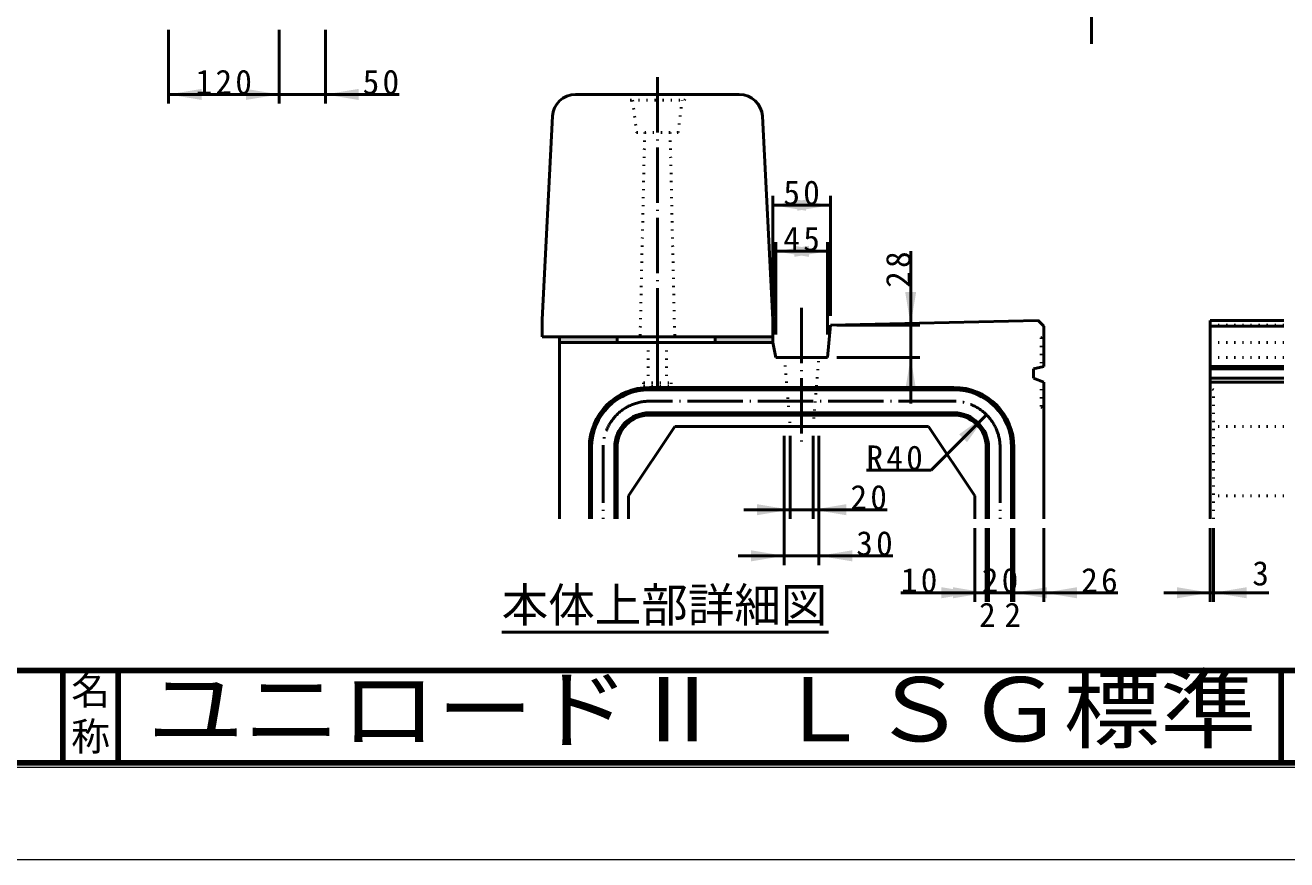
# Model space of a CAD drawing. Units: millimetres, scale not verified. Extents: x -2102 to 2102, y -1485 to 1485.
# Drawn here: x -323 to 1043, y -1485 to -581 of the extents above; entities that cross this region are included whole.
import ezdxf
from ezdxf.enums import TextEntityAlignment as Align

# ---------------------------------------------------------------- set-up
doc = ezdxf.new("R2010")
doc.units = ezdxf.units.MM
doc.header["$LTSCALE"] = 5
doc.linetypes.add('DOTTED', pattern=[1.75, 0.25, -1.5])
doc.linetypes.add('LONG_DASHED_DOTTED', pattern=[15.25, 12, -1.5, 0.25, -1.5])
doc.layers.add('0-0_V-nasSTD', color=7, linetype='Continuous', lineweight=35)
doc.layers.add('0-1_0', color=7, linetype='Continuous', lineweight=50)
doc.styles.add('ＭＳ ゴシック', font='')
doc.styles.get('ＭＳ ゴシック').set_extended_font_data('MS Gothic')

msp = doc.modelspace()

# ---------------------------------------------------------------- linework, layer by layer
at = {"layer": '0-0_V-nasSTD', "linetype": 'LONG_DASHED_DOTTED', "lineweight": 50}
msp.add_line((361.586, -636.874), (361.586, -936.874), dxfattribs=at)
at = {"layer": '0-0_V-nasSTD', "lineweight": 50}
for p, q in [((272.837, -655.624), (450.335, -655.624)), ((247.87, -679.343), (236.586, -899.374)), ((486.586, -899.374), (475.302, -679.343)), ((236.586, -899.374), (236.586, -918.124)), ((486.586, -899.374), (486.586, -918.124)), ((236.586, -918.124), (486.586, -918.124)), ((255.336, -918.124), (255.336, -924.374)), ((317.836, -918.124), (317.836, -924.374)), ((424.086, -918.124), (424.086, -924.374)), ((486.586, -918.124), (486.586, -924.374))]:
    msp.add_line(p, q, dxfattribs=at)
at = {"layer": '0-0_V-nasSTD', "linetype": 'DOTTED', "lineweight": 50}
for p, q in [((329.086, -655.624), (332.211, -661.874)), ((390.961, -661.874), (394.086, -655.624)), ((332.211, -661.874), (390.961, -661.874)), ((334.711, -661.874), (339.086, -696.874)), ((384.086, -696.874), (388.461, -661.874)), ((339.086, -696.874), (384.086, -696.874)), ((347.836, -696.874), (342.836, -918.124)), ((375.336, -696.874), (380.336, -918.124)), ((499.086, -940.624), (505.336, -1015.624)), ((530.336, -1015.624), (536.586, -940.624))]:
    msp.add_line(p, q, dxfattribs=at)
at = {"layer": '0-0_V-nasSTD', "lineweight": 100}
for p, q in [((-282.5, -1280), (-282.5, -1380)), ((-222.5, -1280), (-222.5, -1380)), ((1037.5, -1280), (1037.5, -1380)), ((-1997.5, -1380), (1997.5, -1380))]:
    msp.add_line(p, q, dxfattribs=at)
at = {"layer": '0-0_V-nasSTD', "lineweight": 18}
for points in [[(-2102.5, -1485), (-2102.5, 1485), (2102.5, 1485), (2102.5, -1485)], [(-2002.5, -1385), (-2002.5, 1385), (2002.5, 1385), (2002.5, -1385)]]:
    msp.add_lwpolyline(points, close=True, dxfattribs=at)
at = {"layer": '0-0_V-nasSTD', "lineweight": 50}
for centre, start, end in [((272.837, -680.624), 90, 177.06433), ((450.335, -680.624), 2.93567, 90)]:
    msp.add_arc(centre, 25, start, end, dxfattribs=at)
at = {"layer": '0-0_V-nasSTD'}
for points in [[(-168.15, -655.62), (-132.15, -661.62), (-132.15, -649.62)], [(-84.15, -661.62), (-84.15, -649.62), (-48.15, -655.62)], [(1.85, -655.62), (37.85, -661.62), (37.85, -649.62)], [(486.586, -775.624), (522.586, -781.624), (522.586, -769.624)], [(513.086, -781.624), (513.086, -769.624), (549.086, -775.624)], [(489.711, -825.624), (525.711, -831.624), (525.711, -819.624)], [(509.961, -831.624), (509.961, -819.624), (545.961, -825.624)], [(629.961, -869.624), (635.961, -905.624), (641.961, -869.624)], [(255.336, -924.374), (255.336, -918.124), (317.836, -918.124)], [(255.336, -924.374), (317.836, -924.374), (317.836, -918.124)], [(424.086, -924.374), (424.086, -918.124), (486.586, -918.124)], [(424.086, -924.374), (486.586, -924.374), (486.586, -918.124)], [(629.961, -976.624), (635.961, -940.624), (641.961, -976.624)], [(688.493, -1023.982), (696.978, -1032.467), (718.191, -1002.769)], [(469.336, -1111.624), (469.336, -1099.624), (505.336, -1105.624)], [(530.336, -1105.624), (566.336, -1111.624), (566.336, -1099.624)], [(463.086, -1161.624), (463.086, -1149.624), (499.086, -1155.624)], [(536.586, -1155.624), (572.586, -1161.624), (572.586, -1149.624)], [(669.336, -1201.624), (669.336, -1189.624), (705.336, -1195.624)], [(681.836, -1201.624), (681.836, -1189.624), (717.836, -1195.624)], [(747.836, -1195.624), (783.836, -1201.624), (783.836, -1189.624)], [(780.336, -1195.624), (816.336, -1201.624), (816.336, -1189.624)], [(924.336, -1201.624), (924.336, -1189.624), (960.336, -1195.624)], [(964.086, -1195.624), (1000.086, -1201.624), (1000.086, -1189.624)]]:
    msp.add_solid(points, dxfattribs=at)
at = {"layer": '0-1_0', "linetype": 'LONG_DASHED_DOTTED'}
for p, q in [((831.85, 121.38), (831.85, -600.62)), ((517.836, -886.874), (517.836, -1034.374)), ((361.586, -915.624), (361.586, -971.874)), ((682.836, -988.124), (352.836, -988.124)), ((302.836, -1038.124), (302.836, -1115.624)), ((732.836, -1038.124), (732.836, -1115.624))]:
    msp.add_line(p, q, dxfattribs=at)
at = {"layer": '0-1_0'}
for p, q in [((-168.15, -585.62), (-168.15, -665.62)), ((-48.15, -585.62), (-48.15, -665.62)), ((1.85, -585.62), (1.85, -665.62)), ((81.85, -655.62), (1.85, -655.62)), ((486.586, -895.624), (486.586, -765.624)), ((486.586, -895.624), (486.586, -765.624)), ((486.586, -775.624), (549.086, -775.624)), ((549.086, -895.624), (549.086, -765.624)), ((489.711, -915.624), (489.711, -815.624)), ((545.961, -915.624), (545.961, -815.624)), ((489.711, -825.624), (545.961, -825.624)), ((635.961, -825.624), (635.961, -905.624)), ((960.336, -1115.624), (960.336, -900.624)), ((960.336, -900.624), (1040.336, -900.624)), ((549.086, -905.624), (545.961, -940.624)), ((555.961, -905.624), (645.961, -905.624)), ((635.961, -940.624), (635.961, -905.624)), ((780.336, -950.605), (780.336, -906.874)), ((960.336, -906.874), (1040.336, -906.874)), ((255.336, -924.374), (486.586, -924.374)), ((255.336, -924.374), (255.336, -1115.624)), ((486.586, -924.374), (489.711, -940.624)), ((489.711, -940.624), (545.961, -940.624)), ((555.961, -940.624), (645.961, -940.624)), ((635.961, -990.624), (635.961, -940.624)), ((769.086, -953.124), (780.336, -950.605)), ((769.086, -963.124), (769.086, -953.124)), ((960.336, -950.605), (1040.336, -950.605)), ((960.336, -953.124), (1040.336, -953.124)), ((769.086, -963.124), (780.336, -967.322)), ((780.336, -967.322), (780.336, -1115.624)), ((960.336, -963.124), (1040.336, -963.124)), ((960.336, -967.322), (1040.336, -967.322)), ((682.836, -973.124), (352.836, -973.124)), ((682.836, -975.624), (352.836, -975.624)), ((682.836, -1000.624), (352.836, -1000.624)), ((682.836, -1003.124), (352.836, -1003.124)), ((658.087, -1062.873), (718.191, -1002.769)), ((380.336, -1015.624), (330.336, -1090.624)), ((380.336, -1015.624), (655.336, -1015.624)), ((655.336, -1015.624), (705.336, -1090.624)), ((287.836, -1038.124), (287.836, -1115.624)), ((290.336, -1038.124), (290.336, -1115.624)), ((315.336, -1038.124), (315.336, -1115.624)), ((317.836, -1038.124), (317.836, -1115.624)), ((499.086, -1025.624), (499.086, -1165.624)), ((505.336, -1025.624), (505.336, -1115.624)), ((530.336, -1025.624), (530.336, -1115.624)), ((536.586, -1025.624), (536.586, -1165.624)), ((717.836, -1115.624), (717.836, -1038.124)), ((720.336, -1038.124), (720.336, -1115.624)), ((745.336, -1038.124), (745.336, -1115.624)), ((747.836, -1115.624), (747.836, -1038.124)), ((658.087, -1062.873), (588.087, -1062.873)), ((330.336, -1090.624), (330.336, -1115.624)), ((705.336, -1090.624), (705.336, -1115.624)), ((455.336, -1105.624), (505.336, -1105.624)), ((505.336, -1105.624), (530.336, -1105.624)), ((610.336, -1105.624), (530.336, -1105.624)), ((705.336, -1125.624), (705.336, -1205.624)), ((717.836, -1125.624), (717.836, -1205.624)), ((720.336, -1125.624), (720.336, -1205.624)), ((745.336, -1125.624), (745.336, -1205.624)), ((747.836, -1125.624), (747.836, -1205.624)), ((780.336, -1125.624), (780.336, -1205.624)), ((960.336, -1125.624), (960.336, -1205.624)), ((964.086, -1125.624), (964.086, -1205.624)), ((449.086, -1155.624), (499.086, -1155.624)), ((499.086, -1155.624), (536.586, -1155.624)), ((616.586, -1155.624), (536.586, -1155.624)), ((625.336, -1195.624), (705.336, -1195.624)), ((705.336, -1195.624), (717.836, -1195.624)), ((860.336, -1195.624), (780.336, -1195.624)), ((910.336, -1195.624), (960.336, -1195.624)), ((960.336, -1195.624), (964.086, -1195.624)), ((1024.086, -1195.624), (964.086, -1195.624)), ((192.868, -1238.458), (546.877, -1238.458))]:
    msp.add_line(p, q, dxfattribs=at)
at = {"layer": '0-1_0', "linetype": 'DOTTED'}
for p, q in [((960.336, -905.624), (1040.336, -905.624)), ((351.586, -924.374), (351.586, -968.124)), ((371.586, -924.374), (371.586, -968.124)), ((777.461, -919.374), (780.336, -916.499)), ((777.461, -919.374), (777.461, -951.249)), ((960.336, -924.374), (1040.336, -924.374)), ((960.336, -940.624), (1040.336, -940.624)), ((346.586, -968.124), (376.586, -968.124)), ((346.586, -968.124), (346.586, -971.874)), ((376.586, -968.124), (376.586, -971.874)), ((346.586, -971.874), (376.586, -971.874)), ((964.086, -975.624), (960.336, -973.124)), ((964.086, -1115.624), (964.086, -975.624)), ((960.336, -1003.124), (964.086, -1000.624)), ((960.336, -1015.624), (1040.336, -1015.624)), ((960.336, -1090.624), (1040.336, -1090.624))]:
    msp.add_line(p, q, dxfattribs=at)
at = {"layer": '0-1_0', "lineweight": 100}
msp.add_line((-1997.5, -1280), (1997.5, -1280), dxfattribs=at)
at = {"layer": '0-1_0'}
for points in [[(-168.15, -655.62), (-48.15, -655.62), (1.85, -655.62)], [(549.086, -905.624), (774.086, -900.624), (780.336, -906.874)], [(717.836, -1195.624), (720.336, -1195.624), (745.336, -1195.624), (747.836, -1195.624), (780.336, -1195.624)]]:
    msp.add_lwpolyline(points, dxfattribs=at)
at = {"layer": '0-1_0', "linetype": 'DOTTED'}
msp.add_lwpolyline([(777.461, -966.249), (777.461, -994.374), (780.336, -997.249)], dxfattribs=at)
at = {"layer": '0-1_0'}
for centre, radius, start, end in [((352.836, -1038.124), 65, 90, 180), ((352.836, -1038.124), 62.5, 90, 180), ((682.836, -1038.124), 65, 0, 90), ((682.836, -1038.124), 62.5, 0, 90), ((352.836, -1038.124), 37.5, 90, 180), ((352.836, -1038.124), 35, 90, 180), ((682.836, -1038.124), 37.5, 0, 90), ((682.836, -1038.124), 35, 0, 90)]:
    msp.add_arc(centre, radius, start, end, dxfattribs=at)
at = {"layer": '0-1_0', "linetype": 'LONG_DASHED_DOTTED'}
for centre, start, end in [((352.836, -1038.124), 90, 180), ((682.836, -1038.124), 0, 90)]:
    msp.add_arc(centre, 50, start, end, dxfattribs=at)

# ---------------------------------------------------------------- texts
at = {"layer": '0-0_V-nasSTD', "style": 'ＭＳ ゴシック'}
for s, height, p in [('3', 26.39, (1006.086, -1195.624)), ('本体上部詳細図', 36.95, (192.868, -1238.458)), ('2', 26.39, (710.086, -1240.624)), ('2', 26.39, (737.586, -1240.624)), ('名', 30.79, (-273.518, -1326.001)), ('称', 30.79, (-273.524, -1375.99))]:
    msp.add_text(s, height=height, dxfattribs=at).set_placement(p, align=Align.BOTTOM_LEFT)
at = {"layer": '0-0_V-nasSTD', "style": 'ＭＳ ゴシック', "width": 1.1}
msp.add_text('ユニロードⅡ ＬＳＧ標準', height=69.65, dxfattribs=at).set_placement((-191, -1377.53), align=Align.BOTTOM_LEFT)
at = {"layer": '0-0_V-nasSTD', "char_height": 26.39, "attachment_point": 7, "style": 'ＭＳ ゴシック'}
for s, insert in [('\\T1.2;120', (-138.75, -655.62)), ('\\T1.2;50', (42.25, -655.623)), ('\\T1.2;50', (498.036, -775.624)), ('\\T1.2;45', (498.036, -825.624)), ('\\T1.2;R40', (588.087, -1062.873)), ('\\T1.2;20', (570.736, -1105.624)), ('\\T1.2;30', (576.986, -1155.624)), ('\\T1.2;10', (625.336, -1195.624)), ('\\T1.2;20', (713.036, -1195.624)), ('\\T1.2;26', (820.736, -1195.624))]:
    msp.add_mtext(s, dxfattribs=dict(at, insert=insert))
at = {"layer": '0-0_V-nasSTD', "insert": (635.961, -865.224), "char_height": 26.39, "attachment_point": 7, "rotation": 90, "style": 'ＭＳ ゴシック'}
msp.add_mtext('\\T1.2;28', dxfattribs=at)

doc.saveas('drawing.dxf')
